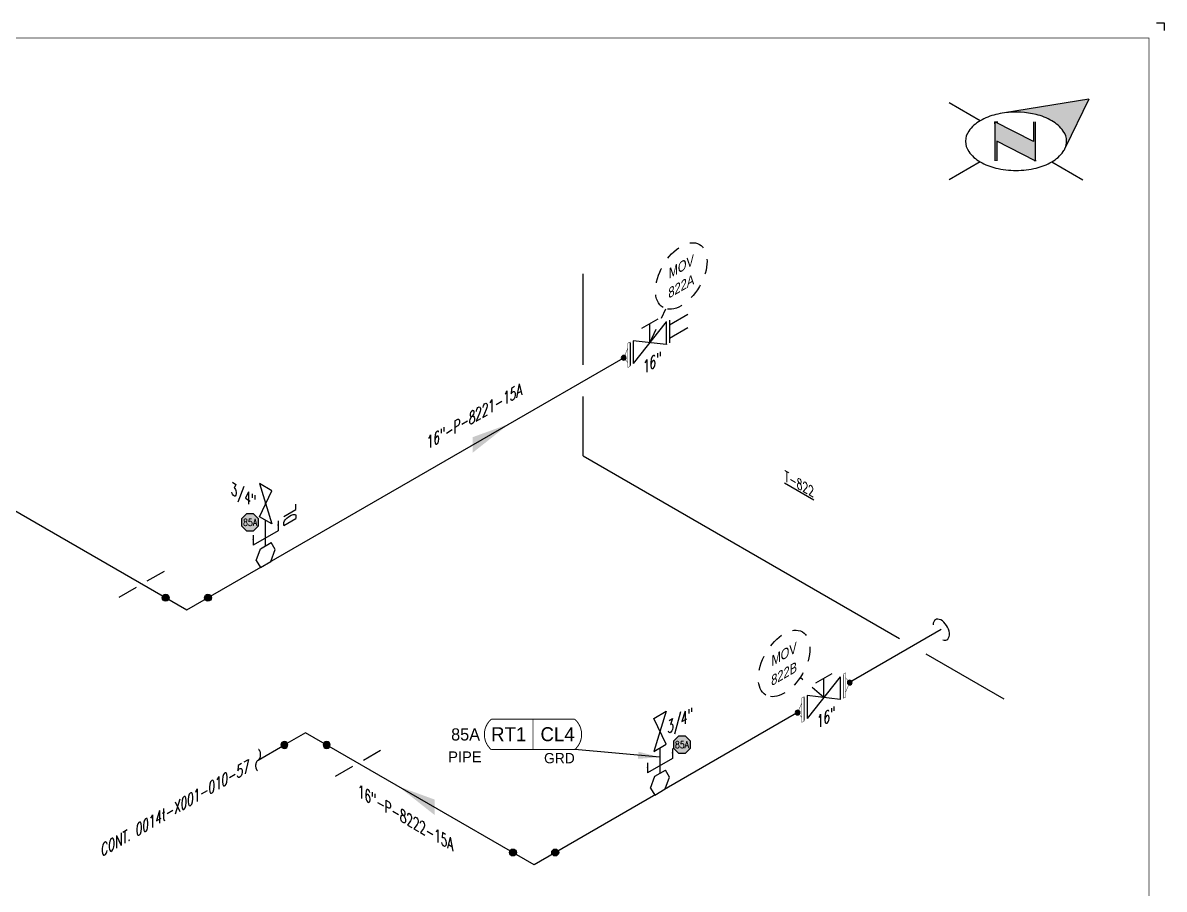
# Model space of a CAD drawing. Header units: inches. Extents: x 0 to 17.2, y 0 to 11.2.
# Drawn here: x 7.85 to 17.25, y 4.11 to 11.25 of the extents above; entities that cross this region are included whole.
import ezdxf
from ezdxf.enums import TextEntityAlignment as Align

# ---------------------------------------------------------------- set-up
doc = ezdxf.new("R2010")
doc.units = ezdxf.units.IN
doc.header["$MEASUREMENT"] = 0
doc.linetypes.add('HIDDEN2', pattern=[0.1875, 0.125, -0.0625])
for name, color, linetype in [('3', 1, 'Continuous'), ('BORDER', 3, 'Continuous'), ('COMP', 1, 'Continuous'), ('Continuation', 7, 'Continuous'), ('DL', 20, 'Continuous'), ('EQUIP', 131, 'Continuous'), ('EQUIP-ANNO', 150, 'Continuous'), ('FITTINGS', 4, 'Continuous'), ('FLOW', 1, 'Continuous'), ('PART_PCML', 7, 'Continuous'), ('PART_SelectedCML_RT', 132, 'Continuous'), ('PIPE-ANNO', 150, 'HIDDEN2'), ('TEXT', 7, 'Continuous'), ('UNAS.PIPE', 251, 'Continuous'), ('WELD POINTS', 41, 'Continuous'), ('Welds', 7, 'Continuous')]:
    doc.layers.add(name, color=color, linetype=linetype)
doc.layers.add('PIPE', color=7, linetype='Continuous', lineweight=30)
doc.styles.add('CMLPAS', font='')
doc.styles.add('ISO30', font='simplex.shx', dxfattribs={"width": 0.85, "oblique": 30, "height": 0.075})
doc.styles.add('PART_Standard', font='romans', dxfattribs={"width": 0.8, "height": 0.09})
doc.styles.add('Richmond', font='arial.ttf')
doc.styles.add('SIMPLEX', font='ROMANS')
doc.styles.get("Standard").update_dxf_attribs({"font": 'arial.ttf'})
doc.styles.get('CMLPAS').set_extended_font_data('Cordia New')
doc.dimstyles.new('Richmond', dxfattribs={"dimtxt": 0.18, "dimasz": 0.18, "dimexe": 0.18, "dimexo": 0.0625, "dimgap": 0.09, "dimtad": 0, "dimtih": 1, "dimtoh": 1, "dimdec": 4, "dimzin": 0, "dimdsep": 46, "dimtxsty": 'Richmond', "dimcen": 0.09, "dimadec": 0, "dimazin": 0, "dimtfac": 1, "dimtdec": 4, "dimtofl": 0, "dimtmove": 0, "dimatfit": 3, "dimfxl": 1, "dimtolj": 1, "dimtzin": 0, "dimarcsym": 0})
doc.dimstyles.get("Standard").update_dxf_attribs({"dimtxt": 0.18, "dimasz": 0.18, "dimexe": 0.18, "dimexo": 0.0625, "dimgap": 0.09, "dimtad": 0, "dimtih": 1, "dimtoh": 1, "dimdec": 4, "dimzin": 0, "dimdsep": 46, "dimtxsty": 'Standard', "dimcen": 0.09, "dimadec": 0, "dimazin": 0, "dimtfac": 1, "dimtdec": 4, "dimtofl": 0, "dimtmove": 0, "dimatfit": 3, "dimfxl": 1, "dimtolj": 1, "dimtzin": 0, "dimarcsym": 0})

# ---------------------------------------------------------------- blocks, each defined once
blk = doc.blocks.new('north2')
at = {"layer": 'BORDER'}
for points in [[(-0.706, -0.7673, -0.156851), (-0.679, -0.8512, -0.095667), (-0.6893, -0.9048), (-0.4945, -0.5044), (-1.1905, -0.6173, -0.092194), (-0.9281, -0.6306, -0.072341), (-0.8009, -0.6813, -0.106617)], [(-0.9381, -1.0109), (-0.9364, -1.0092), (-0.9364, -0.6907), (-0.9524, -0.6907), (-0.9524, -0.8533), (-1.2701, -0.6907), (-1.2701, -0.7067), (-1.2701, -1.0118), (-1.254, -1.0118), (-1.254, -0.8492)]]:
    blk.add_hatch(color=7, dxfattribs=at).paths.add_polyline_path(points)
at = {"layer": 'BORDER', "color": 7}
for p, q in [((-1.3895, -0.6813), (-1.6462, -0.5331)), ((-0.4945, -0.5044), (-1.1905, -0.6173)), ((-0.4945, -0.5044), (-0.6893, -0.9048)), ((-1.2701, -0.6907), (-1.2701, -1.0118)), ((-0.9524, -0.8533), (-1.2701, -0.6907)), ((-1.2701, -0.7067), (-1.2701, -0.6907)), ((-1.262, -0.6907), (-1.246, -0.6907)), ((-0.9524, -0.6907), (-0.9524, -0.8533)), ((-0.9364, -0.6907), (-0.9364, -1.0118)), ((-0.9364, -1.0118), (-1.254, -0.8492)), ((-1.254, -0.8492), (-1.254, -1.0118)), ((-1.3895, -1.0211), (-1.6462, -1.1694)), ((-1.2603, -1.0109), (-1.262, -1.0092)), ((-0.9283, -1.0118), (-0.9444, -1.0118)), ((-0.8009, -1.0211), (-0.5441, -1.1694))]:
    blk.add_line(p, q, dxfattribs=at)
for centre, radius, start, end in [((-1.1517, -1.0932), 0.4756, 103.44948, 120), ((-1.0952, -1.3294), 0.7185, 97.62035, 103.44948), ((-1.0952, -1.3294), 0.7185, 76.55052, 97.62035), ((-1.0387, -1.0932), 0.4756, 60, 76.55052), ((-1.2376, -0.9443), 0.3037, 120, 144.34287), ((-0.9527, -0.9443), 0.3037, 35.65713, 60), ((-1.3674, -0.8512), 0.144, 144.34287, 180), ((-0.823, -0.8512), 0.144, 360, 35.65713), ((-1.3674, -0.8512), 0.144, 180, 215.65713), ((-1.2376, -0.7582), 0.3037, 215.65713, 240), ((-0.9527, -0.7582), 0.3037, 300, 324.34287), ((-0.823, -0.8512), 0.144, 324.34287, 337.55468), ((-0.823, -0.8512), 0.144, 337.57958, 360), ((-1.1517, -0.6093), 0.4756, 240, 256.55052), ((-1.0387, -0.6093), 0.4756, 283.44948, 300), ((-1.0952, -0.373), 0.7185, 256.55052, 270), ((-1.0952, -0.373), 0.7185, 270, 283.44948)]:
    blk.add_arc(centre, radius, start, end, dxfattribs=at)
blk = doc.blocks.new('A$C6804a2e5')
blk.add_blockref('north2', (0, 0))
blk = doc.blocks.new('A$C860dd1f6')
at = {"layer": 'PIPE'}
blk.add_blockref('A$C6804a2e5', (0, 0), dxfattribs=at)
blk = doc.blocks.new('Border')
at = {"layer": 'BORDER', "const_width": 0.005}
blk.add_lwpolyline([(0.25, 0.25), (17.25, 0.25), (17.25, 11.25), (0.25, 11.25)], close=True, dxfattribs=at)
blk = doc.blocks.new('2_ELBOW_WELD_30')
at = {"linetype": 'ByBlock', "lineweight": -2}
h = blk.add_hatch(color=0, dxfattribs=at)
edge = h.paths.add_edge_path()
edge.add_arc((0.174, 0.1004), 0.0286, 0, 360)
h = blk.add_hatch(color=0, dxfattribs=at)
edge = h.paths.add_edge_path()
edge.add_arc((0, -0.2009), 0.0286, 0, 360)
at = {"color": 0, "linetype": 'ByBlock', "lineweight": -2}
for centre in [(0.174, 0.1004), (0, -0.2009)]:
    blk.add_circle(centre, 0.0286, dxfattribs=at)
blk = doc.blocks.new('4_SUPPORT_I-BEAM_30')
at = {"color": 0, "linetype": 'ByBlock', "lineweight": -2}
for p, q in [((-0.0435, 0.0251), (-0.1857, 0.1072)), ((0.1857, -0.1072), (0.0435, -0.0251))]:
    blk.add_line(p, q, dxfattribs=at)
blk = doc.blocks.new('*U84')
blk.add_wipeout([(-0.0515, -0.1067), (0.0515, -0.1661), (0, 0), (0.0515, 0.1067), (-0.0515, 0.1661), (0, 0)]).dxf.layer = 'FITTINGS'
at = {"layer": 'FITTINGS'}
blk.add_lwpolyline([(-0.0515, -0.1067), (0.0515, 0.1067), (-0.0515, 0.1661), (0.0515, -0.1661)], close=True, dxfattribs=at)
blk = doc.blocks.new('*U85')
blk.add_wipeout([(0.0433, 0.0257), (0.0775, 0.124), (0.0433, 0.1817), (-0.0451, 0.1293), (-0.0793, 0.0309), (-0.0433, -0.0257)])
at = {"layer": 'FITTINGS', "linetype": 'Continuous'}
for p, q in [((-0.0793, 0.0309), (-0.0451, 0.1293)), ((-0.0451, 0.1293), (0.0433, 0.1817)), ((0.0775, 0.124), (0.0433, 0.1817)), ((0.0433, 0.0257), (0.0775, 0.124)), ((-0.0793, 0.0309), (-0.0433, -0.0257)), ((-0.0433, -0.0257), (0.0433, 0.0257))]:
    blk.add_line(p, q, dxfattribs=at)
blk = doc.blocks.new('1_Text_330')
at = {"layer": 'TEXT', "style": 'PART_Standard', "oblique": 330, "width": 0.8}
blk.add_attdef('3/4"', (0, 0), '', height=0.09, rotation=330, dxfattribs=at)
blk = doc.blocks.new('DL_Vert_330')
at = {"layer": 'DL', "style": 'ISO30', "oblique": 330, "width": 0.85}
blk.add_text('DL', height=0.1, rotation=90, dxfattribs=at).set_placement((0, 0))
blk = doc.blocks.new('1_Text_30')
at = {"layer": 'TEXT', "style": 'PART_Standard', "oblique": 30, "width": 0.8}
blk.add_attdef('TEXT', (0, 0), '', height=0.09, rotation=30, dxfattribs=at)
blk = doc.blocks.new('3_VALVE_FLANGE_GATE_30')
at = {"color": 0, "linetype": 'ByBlock', "lineweight": -2}
blk.add_wipeout([(-0.1624, -0.1875), (-0.1353, -0.1719), (0, 0), (0.1353, -0.0156), (0.1624, 0), (0.1624, 0.1875), (0.1353, 0.1719), (0, 0), (-0.1353, 0.0156), (-0.1624, 0)], dxfattribs=at)
for p, q in [((0.0677, 0.1953), (-0.0677, 0.1172)), ((0.1353, 0.1719), (-0.1353, -0.1719)), ((0, 0), (0, 0.1563)), ((0.1353, 0.1719), (0.1353, -0.0156)), ((0.1624, 0.1875), (0.1624, 0)), ((-0.1624, 0), (-0.1624, -0.1875)), ((-0.1353, 0.0156), (-0.1353, -0.1719)), ((0.1353, -0.0156), (-0.1353, 0.0156))]:
    blk.add_line(p, q, dxfattribs=at)
blk = doc.blocks.new('AM9A04')
at = {"linetype": 'Continuous', "const_width": 0.01}
blk.add_lwpolyline([(0, -0.289), (0, 0.289), (-0.05, 0.318), (-0.05, -0.26)], close=True, dxfattribs=at)
at = {"const_width": 0.01}
blk.add_lwpolyline([(-0.05, -0.144), (-0.15, 0.087), (-0.05, 0.202)], dxfattribs=at)
blk = doc.blocks.new('A09')
at = {"layer": 'Welds'}
h = blk.add_hatch(color=256, dxfattribs=at)
h.dxf.hatch_style = 1
h.paths.add_polyline_path([(-0.03, 0, 1), (0.03, 0, 1)])
blk.add_circle((0, 0), 0.03, dxfattribs=at)
blk = doc.blocks.new('*U83')
blk.add_wipeout([(0.052, -0.03), (0.0173, -0.07), (0.0173, -0.1101), (0, -0.1001), (0, 0.1001), (0.0173, 0.0901), (0.0173, 0.05)]).dxf.layer = 'COMP'
at = {"layer": '3', "xscale": 0.65, "yscale": 0.65, "zscale": 0.65}
blk.add_blockref('A09', (0.052, -0.03), dxfattribs=at)
at = {"layer": 'COMP', "xscale": 0.3466300616258731, "yscale": 0.3466300616258731, "zscale": 0.3466300616258731, "rotation": 180}
blk.add_blockref('AM9A04', (0, 0), dxfattribs=at)
blk = doc.blocks.new('2_NOZZLE_FLANGE_EQUIPMENT_30')
blk.add_wipeout([(-0.1757, -0.0465), (-0.1757, -0.1564), (-0.0234, -0.0685), (-0.0234, -0.1073), (0, -0.0937), (0, 0.0937), (-0.0234, 0.0802), (-0.0234, 0.0414)])
at = {"color": 0, "linetype": 'ByBlock', "lineweight": -2}
for p, q in [((-0.0234, 0.0414), (-0.1757, -0.0465)), ((-0.0234, -0.1073), (-0.0234, 0.0802)), ((0, -0.0937), (0, 0.0937)), ((-0.0234, -0.0685), (-0.1757, -0.1564))]:
    blk.add_line(p, q, dxfattribs=at)
blk = doc.blocks.new('*U89')
blk.add_wipeout([(0.0433, 0.0257), (0.0775, 0.124), (0.0433, 0.1817), (-0.0451, 0.1293), (-0.0793, 0.0309), (-0.0433, -0.0257)])
at = {"layer": 'FITTINGS', "linetype": 'Continuous'}
for p, q in [((-0.0793, 0.0309), (-0.0451, 0.1293)), ((-0.0451, 0.1293), (0.0433, 0.1817)), ((0.0775, 0.124), (0.0433, 0.1817)), ((0.0433, 0.0257), (0.0775, 0.124)), ((-0.0793, 0.0309), (-0.0433, -0.0257)), ((-0.0433, -0.0257), (0.0433, 0.0257))]:
    blk.add_line(p, q, dxfattribs=at)
blk = doc.blocks.new('*U90')
blk.add_wipeout([(0.0515, -0.1067), (-0.0515, -0.1661), (0, 0), (-0.0515, 0.1067), (0.0515, 0.1661), (0, 0)]).dxf.layer = 'FITTINGS'
at = {"layer": 'FITTINGS'}
blk.add_lwpolyline([(0.0515, -0.1067), (-0.0515, 0.1067), (0.0515, 0.1661), (-0.0515, -0.1661)], close=True, dxfattribs=at)
blk = doc.blocks.new('1_ID-BUBBLE_INSTRUMENT_30')
at = {"color": 0, "linetype": 'ByBlock', "lineweight": -2}
blk.add_ellipse((0, 0), major_axis=(-0.1502, -0.2601), ratio=0.57735, dxfattribs=at)
at = {"color": 0, "linetype": 'ByBlock', "lineweight": -2, "oblique": 30}
for tag, p in [('INST.TYPE', (-0.0187, 0.067)), ('NUM', (-0.0187, -0.0943))]:
    blk.add_attdef(tag, text='', height=0.075, rotation=30, dxfattribs=at).set_placement(p, align=Align.MIDDLE_CENTER)
blk = doc.blocks.new('1_ARROW_FLOW_30')
at = {"color": 0, "linetype": 'ByBlock'}
blk.add_solid([(-0.15, -0.1505), (0.15, 0.0866), (-0.15, -0.0227)], dxfattribs=at)
blk = doc.blocks.new('1_Cont_330')
at = {"layer": 'Continuation', "style": 'PART_Standard', "oblique": 330, "width": 0.8}
blk.add_attdef('CONT.', (0, 0), '', height=0.09, rotation=330, dxfattribs=at)
blk = doc.blocks.new('1_BREAK-PIPE_PIPE_00')
at = {"color": 0, "linetype": 'ByBlock', "lineweight": -2}
for centre, major_axis in [((-0.03, 0.092), (0, -0.101)), ((0.03, -0.092), (0, 0.101))]:
    blk.add_ellipse(centre, major_axis=major_axis, ratio=0.711978, start_param=0.427466, end_param=3.141593, dxfattribs=at)
blk = doc.blocks.new('PART_PCML')
blk.add_hatch(color=0).paths.add_polyline_path([(-0.0699, -0.029), (-0.029, -0.0699), (0.029, -0.0699), (0.0699, -0.029), (0.0699, 0.029), (0.029, 0.0699), (-0.029, 0.0699), (-0.0699, 0.029)])
at = {"color": 7, "const_width": 0.009}
blk.add_lwpolyline([(-0.0699, 0.029), (-0.029, 0.0699), (0.029, 0.0699), (0.0699, 0.029), (0.0699, -0.029), (0.029, -0.0699), (-0.029, -0.0699), (-0.0699, -0.029), (-0.0699, 0.029), (-0.029, 0.0699)], dxfattribs=at)
at = {"color": 18, "true_color": 0x000000}
blk.add_lwpolyline([(-0.029, 0.0699), (-0.0699, 0.029), (-0.0699, -0.029), (-0.029, -0.0699), (0.029, -0.0699), (0.0699, -0.029), (0.0699, 0.029), (0.029, 0.0699)], close=True, dxfattribs=at)
at = {"color": 7, "true_color": 0xffffff, "style": 'SIMPLEX', "width": 0.8, "flags": 1}
for tag, p in [('CIRCUIT', (-0.0939, 0.0889)), ('DM', (-0.0527, -0.1332)), ('TYPE', (-0.0749, -0.2043))]:
    blk.add_attdef(tag, p, '', height=0.0586, dxfattribs=at)
at = {"color": 7, "true_color": 0xffffff, "style": 'SIMPLEX', "width": 0.8}
blk.add_attdef('DMDISP', text='', height=0.0586, dxfattribs=at).set_placement((0, 0), align=Align.MIDDLE_CENTER)
blk = doc.blocks.new('CMLPAS')
at = {"const_width": 0.008}
blk.add_lwpolyline([(0.0625, 0.125, 0.454441), (0.0625, -0.125), (0.75, -0.125, 0.454441), (0.75, 0.125)], format="xyb", close=True, dxfattribs=at)
blk.add_lwpolyline([(0.4063, -0.125), (0.4063, 0.125)], dxfattribs=at)
at = {"style": 'CMLPAS', "flags": 1}
for tag, p in [('STATE', (0.75, 0.6229)), ('DL', (0.75, 0.4817)), ('CIRCUIT', (0.75, 0.3405)), ('SUBSINTERVAL(MONTHS)', (-0.0251, -0.3355)), ('OLD_ID', (0.75, -0.3366)), ('OLD_NDE', (0.75, -0.4778)), ('OLD_ENTY', (0.7411, -0.6357)), ('SIZE', (0.7473, -0.7611)), ('SPEC', (0.7473, -0.9022)), ('JUSTIFY', (0.7473, -1.0434)), ('COMMENTS', (0.7473, -1.1846)), ('OLD_ASSET', (0.75, -1.3262)), ('SCHED', (0.7371, -1.4689)), ('NOM_THICK', (0.7521, -1.6102)), ('CORR_ALLOW', (0.763, -1.7453)), ('TML_STATUS', (0.7723, -1.8777)), ('FLOW_ORDER', (0.7785, -2.1301))]:
    blk.add_attdef(tag, text='', height=0.1, dxfattribs=at).set_placement(p, align=Align.MIDDLE_RIGHT)
at = {"style": 'CMLPAS'}
for tag, height, p in [('CHILD', 0.25, (0.75, 0.269)), ('###', 0.115, (0.75, 0.002)), ('ACCESS', 0.085, (0.75, -0.1954))]:
    blk.add_attdef(tag, text='', height=height, dxfattribs=at).set_placement(p, align=Align.MIDDLE_RIGHT)
at = {"color": 152, "style": 'CMLPAS'}
for tag, height, p in [('SPECIAL', 0.085, (0.4055, 0.1897)), ('DM-TYPE', 0.1, (-0.03, 0)), ('COMP', 0.09, (-0.0174, -0.185))]:
    blk.add_attdef(tag, text='', height=height, dxfattribs=at).set_placement(p, align=Align.MIDDLE_RIGHT)
at = {"style": 'CMLPAS'}
blk.add_attdef('NDE', text='', height=0.115, dxfattribs=at).set_placement((0.206, 0.002), align=Align.MIDDLE_CENTER)
blk = doc.blocks.new('*U86')
at = {"color": 20, "linetype": 'ByBlock', "ltscale": 0.7}
blk.add_line((0.1026, 0.1218), (-0.1026, 0.0032), dxfattribs=at)
for points in [[(0.1026, 0.2043), (0.1026, 0.1218)], [(-0.1026, 0.0859), (-0.1026, 0.0032)]]:
    blk.add_leader(points, dimstyle='Richmond', override={"dimasz": 0.04, "dimgap": 0.09, "dimtad": 0}, dxfattribs=at)
blk = doc.blocks.new('*U91')
at = {"color": 20, "linetype": 'ByBlock', "ltscale": 0.7}
blk.add_line((0.1026, 0.1218), (-0.1026, 0.0032), dxfattribs=at)
for points in [[(0.1026, 0.2043), (0.1026, 0.1218)], [(-0.1026, 0.0859), (-0.1026, 0.0032)]]:
    blk.add_leader(points, dimstyle='Richmond', override={"dimasz": 0.04, "dimgap": 0.09, "dimtad": 0}, dxfattribs=at)

msp = doc.modelspace()

# ---------------------------------------------------------------- linework, layer by layer
for p, q in [((17.1875, 11.25), (17.25, 11.25)), ((17.25, 11.25), (17.25, 11.1875)), ((9.8503, 6.7878), (9.8503, 7.4242))]:
    msp.add_line(p, q)
at = {"layer": 'EQUIP'}
for p, q in [((12.4649, 8.4315), (12.4649, 9.1815)), ((12.4649, 7.6815), (12.4649, 8.1724)), ((12.4649, 7.6815), (15.0709, 6.177)), ((15.2874, 6.052), (15.929, 5.6815))]:
    msp.add_line(p, q, dxfattribs=at)
at = {"layer": 'FITTINGS'}
msp.add_ellipse((15.4146, 6.2504), major_axis=(0.0475, -0.0822), ratio=0.57735, start_param=5.679717, end_param=10.210176, dxfattribs=at)
at = {"layer": 'PIPE'}
for p, q in [((9.2008, 6.4128), (13.3144, 8.7878)), ((7.0357, 7.6628), (9.2008, 6.4128)), ((15.4146, 6.2504), (12.0608, 4.3141)), ((13.0979, 5.5492), (13.0979, 4.9128)), ((10.1787, 5.4008), (10.0047, 5.3003)), ((12.0608, 4.3141), (10.1787, 5.4008))]:
    msp.add_line(p, q, dxfattribs=at)
at = {"layer": 'UNAS.PIPE'}
msp.add_line((9.7882, 5.1753), (10.0047, 5.3003), dxfattribs=at)

# ---------------------------------------------------------------- block references
msp.add_blockref('DL_Vert_330', (10.0997, 7.1504))
at = {"layer": 'BORDER'}
for name, p in [('Border', (-0.125, -0.125)), ('A$C860dd1f6', (17.125, 11.125))]:
    msp.add_blockref(name, p, dxfattribs=at)
at = {"layer": 'FITTINGS', "xscale": -1}
for p in [(8.8309, 6.6264), (10.6117, 5.1508)]:
    msp.add_blockref('4_SUPPORT_I-BEAM_30', p, dxfattribs=at)
at = {"layer": 'FLOW'}
msp.add_blockref('1_ARROW_FLOW_30', (11.7054, 7.8589), dxfattribs=at)
at = {"layer": 'FLOW', "xscale": -1}
msp.add_blockref('1_ARROW_FLOW_30', (11.0929, 4.873), dxfattribs=at)
at = {"layer": 'PART_PCML', "color": 13}
msp.add_blockref('PART_PCML', (13.2792, 5.3034), dxfattribs=at).add_auto_attribs({'DMDISP': '85A'})
at = {"layer": 'PART_SelectedCML_RT'}
msp.add_blockref('CMLPAS', (11.6457, 5.3872), dxfattribs=at).add_auto_attribs({'###': 'CL4', 'NDE': 'RT1', 'DM-TYPE': '85A', 'COMP': 'PIPE', 'ACCESS': 'GRD'})
at = {"layer": 'PIPE'}
ref = msp.add_blockref('1_Cont_330', (8.3768, 4.3604), dxfattribs=dict(at, xscale=-1))
ref.add_attrib('CONT.', 'CONT. 0014t-X001-010-57', dxfattribs={"layer": 'Continuation', "height": 0.09, "rotation": 30, "style": 'PART_Standard', "oblique": 30, "width": 0.8}).set_placement((9.6951, 5.1216), align=Align.MIDDLE_RIGHT)
at = {"layer": 'PIPE-ANNO', "xscale": 0.5000000000000001, "yscale": 0.5000000000000001, "zscale": 0.5000000000000001}
msp.add_blockref('1_BREAK-PIPE_PIPE_00', (9.7882, 5.1753), dxfattribs=at)
at = {"layer": 'TEXT'}
for name, p, values in [('1_Text_30', (11.1789, 7.7333), {'TEXT': '16"-P-8221-15A'}), ('1_Text_330', (10.6111, 4.8755), {'3/4"': '16"-P-8222-15A'})]:
    msp.add_blockref(name, p, dxfattribs=at).add_auto_attribs(values)
at = {"layer": 'WELD POINTS', "rotation": 120}
for p in [(9.2008, 6.4128), (12.0608, 4.3141)]:
    msp.add_blockref('2_ELBOW_WELD_30', p, dxfattribs=at)
at = {"layer": 'WELD POINTS', "xscale": -1, "rotation": 59.99999999999994}
msp.add_blockref('2_ELBOW_WELD_30', (10.1787, 5.4008), dxfattribs=at)

# ---------------------------------------------------------------- texts
at = {"layer": 'EQUIP-ANNO', "style": 'ISO30', "oblique": 330, "width": 0.85}
msp.add_text('%%UT-822', height=0.075, rotation=330, dxfattribs=at).set_placement((14.124, 7.4767))

# ---------------------------------------------------------------- next in the draw order: block references
at = {"layer": 'FITTINGS', "xscale": -1, "yscale": -1}
msp.add_blockref('2_NOZZLE_FLANGE_EQUIPMENT_30', (13.1522, 8.6942), dxfattribs=at)
at = {"layer": 'FITTINGS'}
for name, p in [('*U84', (9.8503, 7.2878)), ('3_VALVE_FLANGE_GATE_30', (14.4458, 5.6911)), ('*U90', (13.0979, 5.4128))]:
    msp.add_blockref(name, p, dxfattribs=at)
at = {"layer": 'PIPE'}
for name, p, rotation in [('*U85', (9.8503, 6.7878), 359.329553650485), ('*U89', (13.0979, 4.9128), 359.3295536504851)]:
    msp.add_blockref(name, p, dxfattribs=dict(at, rotation=rotation))

# ---------------------------------------------------------------- next in the draw order: block references
at = {"layer": 'COMP', "ltscale": 0.65, "xscale": -1, "rotation": 180}
msp.add_blockref('*U83', (14.6082, 5.7848), dxfattribs=at)
at = {"layer": 'COMP', "ltscale": 0.65, "xscale": -1}
msp.add_blockref('*U83', (14.2835, 5.5973), dxfattribs=at)
at = {"layer": 'DL'}
for name, p in [('*U86', (9.8503, 6.9439)), ('*U91', (13.0979, 5.0678))]:
    msp.add_blockref(name, p, dxfattribs=at)
at = {"layer": 'FITTINGS'}
msp.add_blockref('3_VALVE_FLANGE_GATE_30', (13.0133, 8.614), dxfattribs=at)
at = {"layer": 'PART_PCML', "color": 13}
msp.add_blockref('PART_PCML', (9.7224, 7.1343), dxfattribs=at).add_auto_attribs({'DMDISP': '85A'})
at = {"layer": 'PIPE-ANNO'}
msp.add_blockref('1_ID-BUBBLE_INSTRUMENT_30', (13.2732, 9.1643), dxfattribs=at).add_auto_attribs({'INST.TYPE': 'MOV', 'NUM': '822A'})
at = {"layer": 'TEXT'}
for name, p, values in [('1_Text_330', (9.563, 7.3681), {'3/4"': '3/4"'}), ('1_Text_30', (13.1587, 5.3893), {'TEXT': '3/4"'}), ('1_Text_30', (14.3916, 5.4324), {'TEXT': '16"'})]:
    msp.add_blockref(name, p, dxfattribs=at).add_auto_attribs(values)

# ---------------------------------------------------------------- next in the draw order: leaders
at = {"layer": 'PART_SelectedCML_RT'}
msp.add_leader([(13.0979, 5.1993), (12.3957, 5.2622)], dimstyle='Standard', dxfattribs=at)

# ---------------------------------------------------------------- next in the draw order: linework, layer by layer
at = {"layer": 'PIPE-ANNO'}
for p, q in [((13.0133, 8.614), (13.1458, 8.8945)), ((14.4458, 5.6911), (14.2529, 5.8573))]:
    msp.add_line(p, q, dxfattribs=at)

# ---------------------------------------------------------------- next in the draw order: block references
at = {"layer": 'COMP', "ltscale": 0.65, "xscale": -1}
msp.add_blockref('*U83', (12.8509, 8.5202), dxfattribs=at)
at = {"layer": 'PIPE-ANNO'}
msp.add_blockref('1_ID-BUBBLE_INSTRUMENT_30', (14.12, 5.9719), dxfattribs=at).add_auto_attribs({'INST.TYPE': 'MOV', 'NUM': '822B'})
at = {"layer": 'TEXT'}
msp.add_blockref('1_Text_30', (12.9591, 8.3553), dxfattribs=at).add_auto_attribs({'TEXT': '16"'})

doc.saveas('drawing.dxf')
